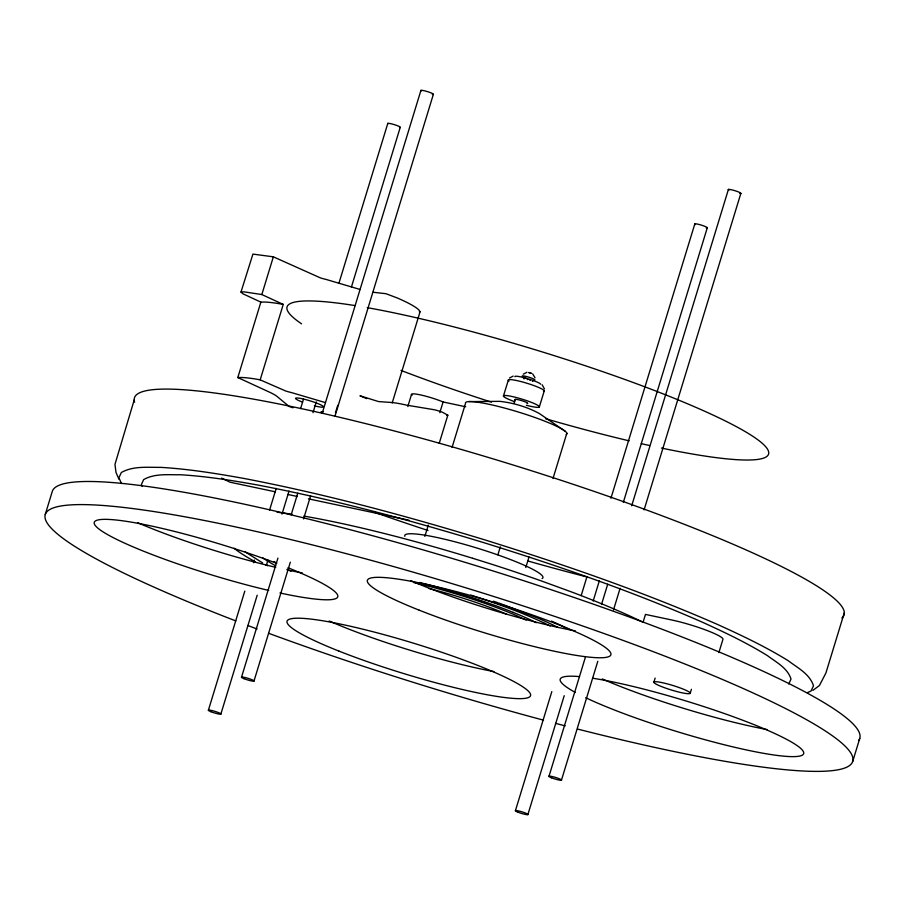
<?xml version="1.0" encoding="UTF-8"?>
<svg xmlns="http://www.w3.org/2000/svg" width="905" height="905" viewBox="0 0 905 905"><rect width="100%" height="100%" fill="white"/><g stroke="black" fill="none" stroke-linecap="round" stroke-linejoin="round"><path stroke-width="1.36" d="M45.25 514.447L52.309 491.347A422.194 52.92 17 0 1 481.969 567.503A422.194 52.92 17 0 1 858.506 740.686M134.2 399.965L114.969 464.367L115.998 472.489L119.075 479.435M325.506 402.635L291.467 392.578A10.611 1.335 17 0 1 285.754 391.028L260.176 379.851L283.242 304.419L281.783 304.137A79.504 9.966 17 0 0 264.498 302.044L260.866 302.123L242.947 293.808L240.979 292.077L252.925 254.101L273.355 256.828L320.347 277.869A10.611 1.335 17 0 0 326.06 279.43L360.1 289.476M283.242 304.419L261.828 294.544L273.355 256.828M293.039 407.782L289.136 406.492L277.066 396.458A39.73 4.978 17 0 0 269.17 392.012L237.811 377.555L260.866 302.123M208.433 710.086L244.803 591.112M253.479 562.729L254.305 560.025M269.6 510.001L276.217 488.372M300.607 408.608L303.492 399.15M339.036 282.88L387.815 123.363M220.831 714.169L257.201 595.207M266.296 565.467L267.948 560.059M281.998 514.097L289.023 491.11M312.994 412.703L316.309 401.888M351.434 286.976L400.202 127.447M241.556 677.064L277.926 558.102M291.161 514.843L297.768 493.214M322.157 413.449L420.938 90.342M335.45 412.872L337.757 405.327M253.954 681.16L290.324 562.197M303.548 518.927L310.573 495.951M334.963 416.187L433.337 94.437M392.193 402.951L420.067 311.761L419.151 310.268A79.504 9.966 17 0 0 397.465 298.039L386.05 293.729L373.052 292.236M407.816 406.537L411.481 394.535M439.819 412.635L443.088 401.967L442.5 401.718A19.876 2.489 17 0 0 420.18 394.84A19.876 2.489 17 0 0 412.092 395.259M439.23 443.292L447.817 415.203L442.421 412.228A10.724 1.346 17 0 0 434.694 409.807L406.741 405.169A42.535 5.328 17 0 0 389.218 402.329L378.539 401.571L359.964 395.79L366.706 398.619M424.852 536.427L428.314 525.115M452.059 447.432L465.521 403.426A53.01 6.64 17 0 1 519.006 412.228A53.01 6.64 17 0 1 566.259 434.468M513.972 403.415L515.205 399.365M539.369 406.809L544.222 390.994M497.886 554.754L500.318 546.812M525.782 567.526L529.018 556.937M552.989 478.53L566.847 433.201M515.454 810.563L551.824 691.601M581.18 595.614L586.96 576.689M610.932 498.27L694.836 223.84M527.853 814.658L564.222 695.685M593.16 601.056L599.359 580.772M623.33 502.365L707.235 227.936M549.03 776.151L585.399 657.188M601.52 604.461L607.719 584.189M631.69 505.771L728.412 189.428M561.428 780.246L597.798 661.284M613.5 609.902L620.117 588.273M644.089 509.866L740.81 193.523M643.059 622.357L645.48 614.416L672.132 620.072A34.458 4.321 17 0 1 706.579 630.321A34.458 4.321 17 0 1 722.914 639.383L718.875 652.618M653.908 682.121L655.13 678.105M690.187 693.321A18.994 2.376 17 0 0 663.897 683.049A18.994 2.376 17 0 0 662.053 686.793A18.994 2.376 17 0 0 690.187 693.321L691.42 689.305M844.354 612.674L825.903 673.015L819.432 685.515L812.882 690.402M852.691 761.535L859.75 738.423M503.44 396.017L508.406 379.874M420.067 311.761L419.309 311.897M788.753 683.931L791.027 679.044C787.497 667.89 776.128 662.2 767.372 655.593C746.331 642.573 723.932 631.973 701.42 621.769C630.808 590.875 557.842 565.738 484.311 542.808C409.626 520.047 334.126 499.594 257.393 484.956C231.929 480.397 206.329 476.29 180.468 474.752C168.172 474.933 154.823 473.258 143.669 479.571L141.395 484.469L142.277 486.46M523.282 374.184L526.936 372.272M509.549 377.996L513.214 376.084M240.979 292.077L243.784 291.817L261.828 294.544M807.452 692.619L811.072 691.001L813.505 685.775C809.67 673.874 797.52 667.811 788.21 660.707C765.709 646.781 741.761 635.446 717.699 624.541C642.199 591.508 564.188 564.63 485.566 540.115C405.712 515.782 324.986 493.915 242.947 478.259C215.707 473.383 188.342 468.994 160.694 467.353C147.549 467.534 133.273 465.747 121.349 472.501L118.917 477.738L121.496 483.553M447.817 415.203L446.697 415.384M528.871 372.521L531.359 373.29L528.871 372.6M237.811 377.555L241.431 377.476A79.504 9.966 17 0 1 258.717 379.568L260.176 379.851M468.881 401.594L499.741 401.356C513.508 402.849 527.321 406.967 539.482 413.608L565.218 431.278M443.088 401.967L465.702 406.775M275.369 491.822L229.961 482.184L221.623 478.078M287.756 494.447L297.394 496.494M308.401 498.836L408.856 520.16M470.724 595.049L488.191 600.83A112.989 14.163 17 0 1 501.494 605.524L505.748 607.085A118.725 14.876 17 0 1 544.901 623.364M498.553 602.979L502.377 604.325M503.621 604.778L538.577 618.409A129.404 16.222 17 0 1 557.921 627.437M513.237 612.402L519.866 615.14A96.62 12.104 17 0 1 528.758 619.065L531.416 620.321A101.371 12.704 17 0 1 536.269 622.731M641.815 621.633L632.697 617.3A234.734 29.424 17 0 0 619.359 611.305A235.934 29.571 17 0 0 604.778 605.094L593.069 600.32A231.601 29.028 17 0 0 572.265 592.221L540.817 580.739A235.639 29.537 17 0 0 521.891 574.189L512.23 570.942A233.66 29.288 17 0 0 472.67 558.283M526.178 620.106L516.959 615.819A92.005 11.527 17 0 0 479.74 601.565A88.373 11.075 17 0 0 468.914 597.967L461.505 595.626A95.285 11.946 17 0 0 413.789 582.571M544.912 623.375L550.172 626M290.867 571.202L287.157 569.234M265.787 564.675L267.744 565.738M262.608 562.933L245.255 551.914M532.638 373.844L535.025 377.736M274.113 561.496L276.715 563.182M542.163 384.783L544.437 388.946M321.275 412.363L321.049 411.764L322.316 411.639A10.611 1.335 17 0 1 323.47 411.764M728.989 190.186A6.629 0.826 17 0 1 730.833 189.643A6.629 0.826 17 0 1 739.057 192.188A6.629 0.826 17 0 1 739.77 193.534M695.413 224.598A6.629 0.826 17 0 1 697.257 224.055A6.629 0.826 17 0 1 705.481 226.601A6.629 0.826 17 0 1 706.194 227.936M421.266 90.953A6.629 0.826 17 0 1 427.873 91.744A6.629 0.826 17 0 1 432.296 94.448M387.94 123.827A6.629 0.826 17 0 1 394.727 124.754A6.629 0.826 17 0 1 399.512 127.492M302.508 402.125A14.582 1.821 17 0 1 299.363 398.223A14.582 1.821 17 0 1 321.151 405.033A14.582 1.821 17 0 1 314.34 405.825M134.619 402.125A371.039 46.506 17 0 1 501.642 461.471A371.039 46.506 17 0 1 841.865 618.013M586.768 576.904A331.287 41.517 17 0 1 527.83 560.964M428.031 530.488A331.287 41.517 17 0 1 373.324 511.857M277.021 512.219A240.651 30.159 17 0 1 291.998 514.21M303.899 516.11A238.818 29.933 17 0 1 313.978 517.909A237.076 29.718 17 0 1 334.228 521.902A240.21 30.103 17 0 1 351.547 525.669A239.893 30.069 17 0 1 369.681 529.9L374.331 531.031A236.51 29.639 17 0 1 402.997 538.317A235.73 29.548 17 0 1 422.669 543.656A237.517 29.763 17 0 1 457.647 553.724A236.51 29.639 17 0 1 472.591 558.261M255.368 561.858A246.613 30.906 17 0 1 244.067 555.251A241.85 30.306 17 0 1 234.056 548.226M275.697 565.84A211.793 26.539 17 0 1 264.373 558.962A216.668 27.161 17 0 1 262.823 557.899M493.395 601.18A132.933 16.663 17 0 1 497.275 602.526M419.592 582.469A106.247 13.315 17 0 1 421.696 582.99M422.759 583.261A104.369 13.077 17 0 1 473.949 598.205A102.129 12.794 17 0 1 513.226 612.402M428.812 588.465A79.787 10 17 0 1 454.842 595.671L464.627 598.691A72.705 9.118 17 0 1 474.141 601.825A76.246 9.559 17 0 1 506.619 614.246M551.428 621.09A145.739 18.27 17 0 1 569.596 629.575M404.807 536.292A72.219 9.05 17 0 1 477.693 548.283A72.219 9.05 17 0 1 542.072 578.589M367.238 307.655A251.748 31.551 17 0 1 718.321 417.544A251.748 31.551 17 0 1 661.431 448.066M649.496 445.498A251.748 31.551 17 0 1 641.306 443.665M629.179 440.848A251.748 31.551 17 0 1 545.534 418.687M491.438 402.137A251.748 31.551 17 0 1 400.96 370.394M301.569 323.832A251.748 31.551 17 0 1 355.099 305.596M235.832 620.921A422.194 52.92 17 0 1 163.466 513.078A422.194 52.92 17 0 1 792.52 712.122A422.194 52.92 17 0 1 577.548 729.045M565.24 725.878A422.194 52.92 17 0 1 555.591 723.367M543.532 720.165A422.194 52.92 17 0 1 268.615 633.274M257.077 628.986A422.194 52.92 17 0 1 247.789 625.491M767.021 729.554A127.3 15.951 17 0 1 602.221 678.931M592.684 678.241A127.3 15.951 17 0 1 769.544 731.161A127.3 15.951 17 0 1 761.716 752.983A127.3 15.951 17 0 1 585.693 697.71M575.399 692.483A127.3 15.951 17 0 1 579.494 676.612M575.444 630.909A127.3 15.951 17 0 1 410.78 580.659M493.915 671.578A127.3 15.951 17 0 1 329.194 621M302.304 572.933A127.3 15.951 17 0 1 287.043 569.867M275.731 567.322A127.3 15.951 17 0 1 137.56 522.638M287.982 567.752A127.3 15.951 17 0 1 279.973 592.979M268.661 590.422A127.3 15.951 17 0 1 94.267 522.377A127.3 15.951 17 0 1 276.5 563.272M514.809 401.718A18.779 2.353 17 0 1 507.434 395.666A18.779 2.353 17 0 1 536.382 404.546A18.779 2.353 17 0 1 526.371 405.27M523.452 378.539A6.629 0.826 17 0 1 524.368 378.72M527.196 379.433A6.629 0.826 17 0 1 527.841 379.625M529.776 380.247A6.629 0.826 17 0 1 530.387 380.462M532.412 381.265A6.629 0.826 17 0 1 532.796 381.446M515.33 399.84A6.629 0.826 17 0 1 521.8 400.666A6.629 0.826 17 0 1 527.196 403.506M525.534 377.815A6.629 0.826 17 0 1 522.932 375.869A6.629 0.826 17 0 1 531.337 378.019A6.629 0.826 17 0 1 534.346 380.055M509.029 381.028A18.779 2.353 17 0 1 526.235 383.041A18.779 2.353 17 0 1 543.509 391.379M514.945 376.74A13.473 1.686 17 0 1 526.857 378.437A13.473 1.686 17 0 1 540.658 384.218M551.473 777.78A6.629 0.826 17 0 0 561.53 780.189A6.629 0.826 17 0 0 552.672 776.637A6.629 0.826 17 0 0 551.473 777.78M517.909 812.181A6.629 0.826 17 0 0 527.954 814.602A6.629 0.826 17 0 0 519.108 811.05A6.629 0.826 17 0 0 517.909 812.181M243.999 678.682A6.629 0.826 17 0 0 254.056 681.103A6.629 0.826 17 0 0 245.198 677.551A6.629 0.826 17 0 0 243.999 678.682M210.876 711.703A6.629 0.826 17 0 0 220.933 714.113A6.629 0.826 17 0 0 212.075 710.572A6.629 0.826 17 0 0 210.876 711.703M419.207 610.185A127.3 15.951 17 0 0 610.49 655.48A127.3 15.951 17 0 0 437.703 586.983A127.3 15.951 17 0 0 419.207 610.185M338.877 651.068A127.3 15.951 17 0 0 530.16 696.364A127.3 15.951 17 0 0 357.373 627.866A127.3 15.951 17 0 0 338.877 651.068"/></g></svg>
